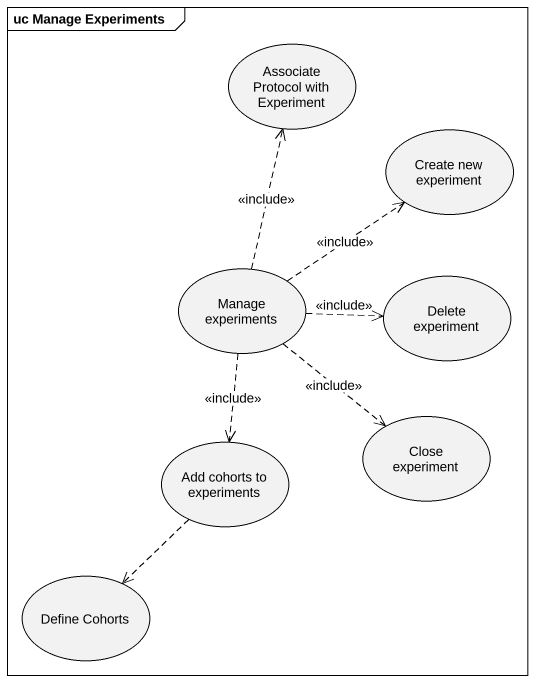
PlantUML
@startuml
mainframe uc Manage Experiments
usecase "Associate Protocol with Experiment" as Associate_Protocol_with
usecase "Create new experiment" as Create_new_experiment
usecase "Manage experiments" as Manage_experiments
usecase "Delete experiment" as Delete_experiment
usecase "Add cohorts to experiments" as Add_cohorts_to_experiments
usecase "Close experiment" as Close_experiment
usecase "Define Cohorts" as Define_Cohorts
Manage_experiments .up.> Associate_Protocol_with : <<include>>
Manage_experiments .up.> Create_new_experiment : <<include>>
Manage_experiments .right.> Delete_experiment : <<include>>
Manage_experiments ..> Add_cohorts_to_experiments : <<include>>
Manage_experiments ..> Close_experiment : <<include>>
Add_cohorts_to_experiments ..> Define_Cohorts
@enduml
